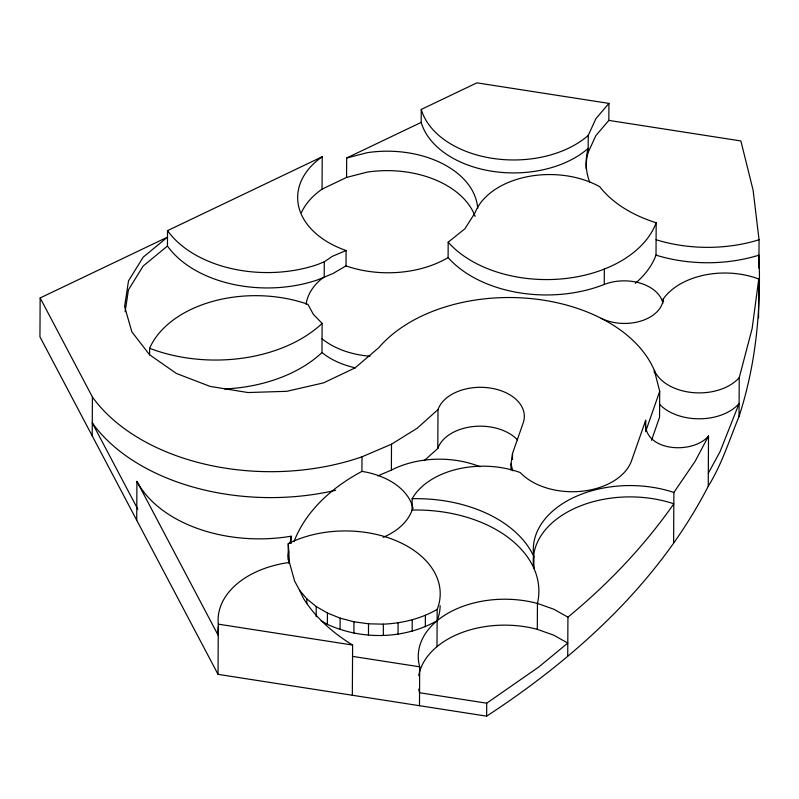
<?xml version="1.0" encoding="UTF-8"?>
<svg xmlns="http://www.w3.org/2000/svg" width="799" height="799" viewBox="0 0 799 799"><rect width="100%" height="100%" fill="white"/><g stroke="black" fill="none" stroke-linecap="round" stroke-linejoin="round"><path stroke-width="1.2" d="M601.188 318.332A38.941 25.748 0.3 0 0 641.028 321.008A38.941 25.748 0.3 0 0 663.23 299.046A68.065 45.014 0.3 0 1 758.77 279.021L752.129 328.599L739.245 377.617A46.402 30.692 0.3 0 1 693.292 392.639A46.402 30.692 0.3 0 1 654.351 370.386A150.302 99.396 0.3 0 0 527.66 298.287A150.302 99.396 0.3 0 0 378.836 347.625L355.036 367.91L323.505 382.881L286.811 391.32L247.95 392.539L210.127 386.416L176.409 373.473L149.583 354.766L131.825 331.815L124.604 306.516L128.499 280.918L143.201 257.148L167.5 237.123L40.15 297.957L39.95 336.828L218.037 674.356L486.641 716.154C576.249 657.587 658.756 582.431 708.254 486.221C721.807 464.539 729.317 439.979 739.035 416.489C755.984 364.424 761.137 309.672 758.97 255.151A120.979 80 0.3 0 1 656.009 255.131A113.398 74.996 0.3 0 1 635.335 283.315M92.195 435.854L92.404 396.983L40.15 297.957M136.719 520.239L136.929 481.368A128.949 85.273 0.3 0 0 291.136 536.209L291.106 543.5M149.583 354.766L149.613 348.284A110.831 73.288 0.3 0 1 307.875 304.309L313.378 314.387L322.127 323.405L321.967 352.559A72.18 47.74 0.3 0 0 355.415 367.85M167.45 246.032L167.53 230.641L322.217 156.744A90.087 59.575 0.3 0 0 346.097 250.516L346.017 265.907L332.764 273.618L317.792 279.81A109.902 72.679 0.3 0 1 167.45 246.032L143.151 266.057L128.449 289.827L125.113 311.76M218.037 674.356L218.297 624.149A89.498 59.186 0.3 0 1 289.418 562.466L288.269 543.62A94.512 62.502 0.3 0 1 397.942 541.512A94.512 62.502 0.3 0 1 437.183 609.397L436.983 646.651M288.189 559.819L288.269 543.62M306.826 603.425L306.856 598.89L299.575 590.301L294.611 581.033L289.418 562.466M316.174 616.748L316.234 606.541L306.856 598.89M301.383 212.654A90.087 59.575 0.3 0 1 322.047 189.143L322.217 156.744M346.097 250.516L332.494 256.259L324.294 261.772L324.204 277.153L321.098 279.251A72.18 47.74 0.3 0 0 306.097 304.329M440.139 605.672A94.512 62.502 0.3 0 1 437.123 620.733C403.964 639.43 361.807 640.109 327.38 624.369L327.43 613.023L316.234 606.541M340.084 629.502L340.134 618.156L327.43 613.023M322.047 189.143L346.556 177.428L346.666 157.992L421.183 122.397A93.743 61.992 0.3 0 0 492.144 171.266A93.743 61.992 0.3 0 0 588.174 148.374A120.979 80 0.3 0 0 589.672 182.112M352.339 695.25L352.609 645.043A199.5 131.935 0.3 0 1 303.76 598.92L299.575 590.301M353.907 633.128L353.967 621.792L340.134 618.156M294.042 541.572A199.5 131.935 0.3 0 1 361.927 471.39L362.007 456.808L391.51 444.194L417.118 428.274L438.002 409.587A43.725 28.914 0.3 0 1 490.436 388.074A43.725 28.914 0.3 0 1 523.205 422.851L512.529 453.423L511 463.919L510.961 470.082M368.469 635.145L368.529 623.809L353.967 621.792M383.32 635.495L383.37 624.159C402.127 623.31 420.853 618.845 437.183 609.397M377.757 475.924L391.38 470.102L391.51 444.194M398.032 634.166L398.082 622.83M383.121 537.347A67.126 44.394 0.3 0 0 412.084 510.052L412.144 498.706A76.065 50.297 0.3 0 1 520.299 472.599A61.074 40.389 0.3 0 0 582.171 491.205A61.074 40.389 0.3 0 0 631.6 460.604L645.682 420.294L645.622 430.501M412.174 631.2L412.234 619.854M421.183 122.397L421.253 109.433L476.913 82.846L608.928 103.391L608.838 120.399L595.824 135.65L588.154 152.429A120.979 80 0.3 0 0 586.166 168.759M419.495 705.697L419.695 666.825A86.881 57.458 0.3 0 1 450.107 612.054A86.881 57.458 0.3 0 1 537.447 603.435L553.797 609.218L567.929 617.158L567.729 656.029M425.328 626.676L425.388 615.34M424.179 460.653L437.802 448.459L438.002 409.587M662.89 303.33A38.941 25.748 0.3 0 0 604.264 284.454A113.398 74.996 0.3 0 1 448.099 257.568L448.179 242.177L464.888 228.814L475.035 212.814A77.293 51.116 0.3 0 1 599.679 186.696A120.979 80 0.3 0 0 656.179 222.741L656.009 255.131M486.641 716.154L486.711 703.19L538.496 667.205L567.799 643.075L553.657 635.135L537.308 629.352A86.881 57.458 0.3 0 0 418.716 675.654M512.489 459.495L512.529 453.423M708.254 486.221L708.513 436.014L695.17 461.263L673.877 492.454A97.178 64.27 0.3 0 0 574.721 497.028A97.178 64.27 0.3 0 0 533.932 556.873L533.872 568.209A97.178 64.27 0.3 0 1 574.661 508.364A97.178 64.27 0.3 0 1 673.817 503.789C644.154 546.256 607.899 584.259 567.929 617.158M537.308 629.352L537.447 603.435A122.097 80.749 0.3 0 0 412.084 510.052M588.154 152.429L588.244 135.421L595.914 118.642L608.928 103.391M604.264 284.454L604.344 269.073M654.341 372.863L654.351 370.386L659.704 391.33L659.565 417.238L651.525 440.279M663.22 301.273L663.23 299.046M673.617 542.661L673.877 492.454M739.035 416.489L739.245 377.617M758.561 317.892L758.77 279.021M608.838 120.399L740.863 140.944L753.087 190.112L759.05 239.76L758.9 268.104L758.611 265.677M645.682 420.294C641.667 451.625 692.743 455.05 708.513 436.014M288.759 551.45L288.209 554.965L288.719 563.205M290.047 543.24L291.136 536.209M645.622 431.64L659.704 391.33M708.314 473.268L720.059 451.645L739.105 403.535A46.402 30.692 0.3 0 1 659.754 404.504M324.294 261.772L317.872 264.429A109.902 72.679 0.3 0 1 167.53 230.641M346.666 157.992L367.24 152.689A90.087 59.575 0.3 0 1 477.692 208.489M346.556 177.428L367.141 172.125A90.087 59.575 0.3 0 1 475.125 216.399M368.529 623.809L383.37 624.159M218.297 624.149L352.609 645.043M352.549 656.379L419.695 666.825M486.711 703.19L419.565 692.743A86.881 57.458 0.3 0 1 418.736 689.118M321.268 620.823L327.38 624.369M136.929 481.368L218.247 635.485M511 463.919L512.748 470.851M361.927 471.39A67.126 44.394 0.3 0 1 413.043 508.603M362.007 456.808A196.564 129.987 0.3 0 1 92.404 396.983M391.38 470.102A78.072 51.635 0.3 0 1 479.999 466.726M335.57 490.296A196.564 129.987 0.3 0 1 92.265 422.901L136.789 507.275A128.949 85.273 0.3 0 0 137.877 509.273M370.077 356.214A72.18 47.74 0.3 0 1 322.047 338.786M322.127 323.405A130.746 86.472 0.3 0 1 149.613 348.284M321.967 352.559A130.746 86.472 0.3 0 1 224.749 388.973M656.179 222.741A113.398 74.996 0.3 0 1 562.396 278.841A113.398 74.996 0.3 0 1 448.179 242.177M759.05 239.76A120.979 80 0.3 0 1 656.089 239.74M448.099 257.568A90.087 59.575 0.3 0 1 346.017 265.907M588.244 135.421A93.743 61.992 0.3 0 1 492.214 158.312A93.743 61.992 0.3 0 1 421.253 109.433M218.137 634.306A89.498 59.186 0.3 0 1 218.427 626.076M412.144 498.706A122.097 80.749 0.3 0 1 533.932 556.873M437.802 448.459A43.725 28.914 0.3 0 1 473.188 426.546A43.725 28.914 0.3 0 1 517.482 439.869"/></g></svg>
